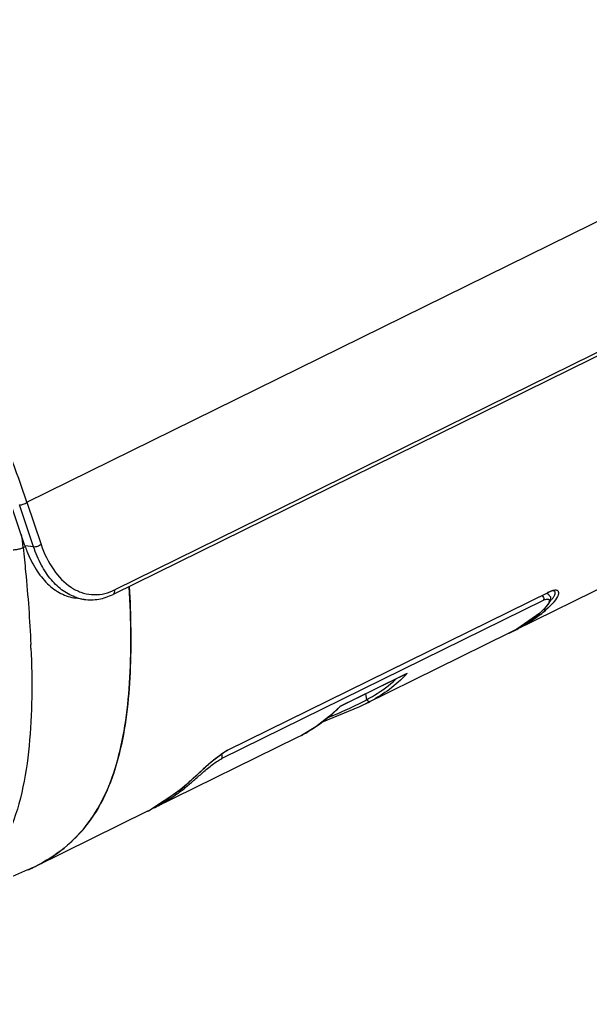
# Model space of a CAD drawing. Header units: metres. Extents: x 420822 to 421453, y 1458172 to 1458620.
# Drawn here: x 420944.193 to 420944.552, y 1458432.615 to 1458433.225 of the extents above; entities that cross this region are included whole.
import ezdxf

# ---------------------------------------------------------------- set-up
doc = ezdxf.new("R2010")
doc.units = ezdxf.units.M
doc.header["$MEASUREMENT"] = 0
for name, color, linetype in [('ASSEM_MEMBER_1', 7, 'CONTINUOUS'), ('BUILDING', 230, 'CONTINUOUS'), ('Standard', 7, 'CONTINUOUS')]:
    doc.layers.add(name, color=color, linetype=linetype)

# ---------------------------------------------------------------- blocks, each defined once
blk = doc.blocks.new('CCTV')
at = {"layer": 'ASSEM_MEMBER_1', "color": 7, "linetype": 'Continuous'}
for p, q in [((-3.3218, 13.8054), (-0.8582, 15.0179)), ((-0.9781, 14.6205), (-3.105, 13.5737)), ((-0.9733, 14.6323), (-3.1004, 13.5853)), ((-1.175, 13.936), (-2.0944, 13.4835)), ((-3.3265, 13.696), (-3.3628, 13.8037)), ((-3.3047, 13.6929), (-3.3405, 13.799)), ((-3.3218, 13.8054), (-3.286, 13.6995)), ((-3.3311, 13.6914), (-3.3255, 13.694)), ((-3.3047, 13.6929), (-3.3264, 13.696)), ((-3.1778, 13.5612), (-3.1991, 13.5642)), ((-2.0101, 13.5786), (-2.8179, 13.181)), ((-2.816, 13.1826), (-2.0082, 13.5802)), ((-2.0148, 13.5763), (-2.0121, 13.5755)), ((-2.01, 13.5786), (-2.0101, 13.5786)), ((-2.0051, 13.5808), (-2.01, 13.5786)), ((-1.9975, 13.5824), (-1.9978, 13.5824)), ((-3.1778, 13.5612), (-3.1783, 13.5613)), ((-2.0237, 13.5587), (-2.8315, 13.1611)), ((-2.0334, 13.5259), (-2.0326, 13.5264)), ((-2.0326, 13.5264), (-2.0326, 13.5265)), ((-2.1097, 13.4759), (-2.4703, 13.2985)), ((-2.1097, 13.4759), (-2.1091, 13.4763)), ((-2.1097, 13.4759), (-2.1091, 13.4763)), ((-2.0944, 13.4835), (-2.0963, 13.4826)), ((-2.5343, 13.2924), (-2.3651, 13.3756)), ((-2.3678, 13.374), (-2.5343, 13.292)), ((-2.3678, 13.374), (-2.3651, 13.3756)), ((-2.4675, 13.3091), (-2.4695, 13.324)), ((-2.4702, 13.2985), (-2.4597, 13.3039)), ((-2.4597, 13.3039), (-2.4586, 13.3044)), ((-2.5345, 13.2922), (-2.5343, 13.2924)), ((-2.5345, 13.2922), (-2.5343, 13.2924)), ((-2.5343, 13.292), (-2.5343, 13.2924)), ((-2.6426, 13.2137), (-3.0032, 13.0362)), ((-2.6316, 13.2193), (-2.6426, 13.2137)), ((-2.8179, 13.181), (-2.8253, 13.1769)), ((-2.8179, 13.181), (-2.8179, 13.181)), ((-3.0161, 13.0299), (-2.9368, 13.0818)), ((-2.9368, 13.0818), (-2.9362, 13.0823)), ((-2.9368, 13.0818), (-2.9361, 13.0823)), ((-2.9368, 13.0818), (-2.936, 13.0822)), ((-2.9206, 13.0956), (-2.936, 13.0822)), ((-2.936, 13.0822), (-2.936, 13.0822)), ((-3.0185, 13.0287), (-3.3004, 12.8899)), ((-3.0185, 13.0287), (-3.0161, 13.0299)), ((-3.0009, 13.0374), (-3.0065, 13.0352)), ((-3.3201, 12.8808), (-3.5638, 12.7754))]:
    blk.add_line(p, q, dxfattribs=at)
for points in [[(-2.0121, 13.5755), (-2.0055, 13.5674), (-2.0064, 13.5579), (-2.0118, 13.5482), (-2.0212, 13.5372), (-2.0326, 13.5264)], [(-1.9978, 13.5824), (-1.9983, 13.5824), (-2.0051, 13.5808)], [(-2.0326, 13.5264), (-2.0897, 13.4865), (-2.1098, 13.476)], [(-2.4596, 13.3039), (-2.4856, 13.2913), (-2.5385, 13.2688), (-2.5809, 13.2519)], [(-2.5343, 13.292), (-2.5607, 13.2672), (-2.5951, 13.2411), (-2.6316, 13.2193)], [(-2.8253, 13.1769), (-2.8585, 13.152), (-2.8783, 13.1344), (-2.9206, 13.0956)], [(-2.936, 13.0822), (-2.9865, 13.0462), (-3.0161, 13.0299)]]:
    blk.add_lwpolyline(points, dxfattribs=at)
for centre, radius, start, end in [((-8.5152, 13.1289), 5.2145, 6.1931, 6.5592), ((-3.0296, 13.7961), 0.3133, 198.6305, 201.2362), ((-3.162, 13.672), 0.1119, 251.8862, 257.4825), ((-3.1626, 13.6694), 0.1092, 257.4989, 261.7384), ((-3.1575, 13.7016), 0.1295, 293.3256, 296.1745), ((-2.1679, 13.682), 0.2061, 310.7437, 311.0394), ((-2.2331, 13.7827), 0.3292, 307.9786, 311.0401), ((-2.2759, 13.8518), 0.4106, 295.9304, 296.2259), ((-2.2726, 13.8451), 0.4031, 296.2225, 297.6376), ((-2.2739, 13.8478), 0.4061, 296.2251, 296.9353), ((-2.2718, 13.8436), 0.4014, 296.9359, 297.3282), ((-6.1176, 13.3254), 2.8085, 2.3144, 2.4967), ((-2.6096, 13.602), 0.3332, 316.6698, 317.194), ((-2.6345, 13.5989), 0.3345, 298.7493, 299.9577), ((-2.7986, 13.5445), 0.3653, 310.275, 316.3111), ((-2.8005, 13.5467), 0.3681, 307.594, 310.2758), ((-2.7878, 13.1222), 0.0667, 116.5698, 118.8757), ((-2.7952, 13.1369), 0.0503, 114.5216, 116.5506), ((-3.1612, 13.3729), 0.3714, 307.7146, 309.9572), ((-3.19, 13.4167), 0.4238, 297.902, 300.2476), ((-3.2148, 13.427), 0.4441, 296.2255, 296.7887), ((-3.1967, 13.4292), 0.4381, 296.5605, 297.907), ((-3.4974, 13.2907), 0.4466, 293.3934, 295.4702), ((-3.4972, 13.2904), 0.4462, 293.4161, 295.4699), ((-3.491, 13.2772), 0.4316, 295.4782, 296.2037), ((-3.4909, 13.277), 0.4314, 295.4777, 296.2042), ((-3.4876, 13.2702), 0.4238, 296.2039, 297.049)]:
    blk.add_arc(centre, radius, start, end, dxfattribs=at)
for points, knots in [([(-3.3218, 13.8054), (-3.3485, 13.885), (-3.4084, 14.0459), (-3.5059, 14.2403), (-3.6055, 14.3889), (-3.6931, 14.4945), (-3.7916, 14.5895), (-3.8986, 14.6709), (-4.0103, 14.7379), (-4.124, 14.7918), (-4.2377, 14.8345), (-4.3864, 14.8799), (-4.5706, 14.9212), (-4.7183, 14.9448), (-4.7912, 14.955)], [0, 0, 0, 0, 0.125757, 0.256877, 0.324694, 0.393423, 0.462025, 0.52925, 0.594283, 0.656951, 0.717429, 0.776099, 0.889703, 1, 1, 1, 1]), ([(-3.3405, 13.799), (-3.3372, 13.7987), (-3.3305, 13.8), (-3.3243, 13.8031), (-3.3218, 13.8054)], [0, 0, 0, 0, 0.487856, 1, 1, 1, 1]), ([(-3.3694, 13.6864), (-3.3664, 13.6859), (-3.3597, 13.6856), (-3.3495, 13.6864), (-3.3397, 13.6882), (-3.3336, 13.6902), (-3.3311, 13.6914)], [0, 0, 0, 0, 0.232352, 0.513393, 0.78685, 1, 1, 1, 1]), ([(-3.3311, 13.6914), (-3.3289, 13.671), (-3.3206, 13.59), (-3.3144, 13.5087), (-3.3118, 13.4478)], [0, 0, 0, 0, 0.251246, 1, 1, 1, 1]), ([(-3.286, 13.6993), (-3.2884, 13.697), (-3.2946, 13.694), (-3.3013, 13.6926), (-3.3047, 13.6929)], [0, 0, 0, 0, 0.498312, 1, 1, 1, 1]), ([(-3.1968, 13.5656), (-3.2087, 13.5695), (-3.2322, 13.5817), (-3.2622, 13.6103), (-3.2872, 13.6482), (-3.2995, 13.6773), (-3.3047, 13.6929)], [0, 0, 0, 0, 0.216605, 0.452886, 0.713965, 1, 1, 1, 1]), ([(-3.286, 13.6995), (-3.2784, 13.6768), (-3.2594, 13.636), (-3.2214, 13.5959), (-3.1865, 13.5783), (-3.1597, 13.5723), (-3.1323, 13.5736), (-3.1147, 13.579), (-3.1062, 13.5826)], [0, 0, 0, 0, 0.295756, 0.549788, 0.664684, 0.775154, 0.885505, 1, 1, 1, 1]), ([(-3.3216, 13.6826), (-3.3154, 13.6667), (-3.3011, 13.6372), (-3.2722, 13.6003), (-3.2379, 13.5746), (-3.2119, 13.566), (-3.1991, 13.5642)], [0, 0, 0, 0, 0.288076, 0.548119, 0.782562, 1, 1, 1, 1]), ([(-3.0644, 13.5937), (-3.0624, 13.5574), (-3.0597, 13.4852), (-3.061, 13.3778), (-3.0693, 13.273), (-3.0872, 13.1727), (-3.1175, 13.0797), (-3.1634, 12.9984), (-3.2252, 12.9335), (-3.2748, 12.9025), (-3.3004, 12.8899)], [0, 0, 0, 0, 0.138573, 0.275173, 0.408893, 0.538456, 0.662355, 0.779581, 0.891162, 1, 1, 1, 1]), ([(-3.2948, 12.8927), (-3.2713, 12.9047), (-3.2263, 12.9334), (-3.1695, 12.9914), (-3.1253, 13.0636), (-3.0936, 13.1488), (-3.073, 13.2458), (-3.062, 13.3533), (-3.0593, 13.4701), (-3.062, 13.5509), (-3.0643, 13.5926)], [0, 0, 0, 0, 0.101546, 0.203079, 0.309401, 0.424609, 0.551082, 0.689543, 0.839572, 1, 1, 1, 1]), ([(-3.1778, 13.5612), (-3.1657, 13.5595), (-3.1403, 13.56), (-3.1164, 13.5681), (-3.105, 13.5737)], [0, 0, 0, 0, 0.491795, 1, 1, 1, 1]), ([(-3.105, 13.5737), (-3.1032, 13.5746), (-3.1002, 13.5784), (-3.1, 13.583), (-3.1003, 13.5854)], [0, 0, 0, 0, 0.457419, 1, 1, 1, 1]), ([(-2.0262, 13.571), (-2.0247, 13.5697), (-2.0221, 13.5659), (-2.0222, 13.5606), (-2.0237, 13.5587)], [0, 0, 0, 0, 0.448826, 1, 1, 1, 1]), ([(-1.9955, 13.5847), (-1.9943, 13.5848), (-1.9921, 13.585), (-1.9891, 13.5845), (-1.9869, 13.5831), (-1.985, 13.5801), (-1.9852, 13.5748), (-1.9892, 13.5647), (-1.9998, 13.5504), (-2.0106, 13.54), (-2.0169, 13.5345)], [0, 0, 0, 0, 0.052684, 0.094797, 0.129895, 0.163409, 0.242223, 0.348244, 0.635525, 1, 1, 1, 1]), ([(-1.9977, 13.5824), (-1.9994, 13.5826), (-2.0035, 13.5821), (-2.0073, 13.5807), (-2.0095, 13.5797)], [0, 0, 0, 0, 0.4118, 1, 1, 1, 1]), ([(-2.0082, 13.5802), (-2.0078, 13.5805), (-2.006, 13.5813), (-2.0043, 13.5821), (-2.0029, 13.5826)], [0, 0, 0, 0, 0.264786, 1, 1, 1, 1]), ([(-2.004, 13.5588), (-2.0035, 13.5595), (-2.0013, 13.5619), (-1.9993, 13.5645), (-1.998, 13.5665)], [0, 0, 0, 0, 0.267617, 1, 1, 1, 1]), ([(-2.0029, 13.5826), (-2.0023, 13.5829), (-1.9998, 13.5837), (-1.9974, 13.5844), (-1.9955, 13.5847)], [0, 0, 0, 0, 0.279469, 1, 1, 1, 1]), ([(-1.998, 13.5665), (-1.9966, 13.5685), (-1.9945, 13.5721), (-1.9933, 13.5762), (-1.9933, 13.578)], [0, 0, 0, 0, 0.578207, 1, 1, 1, 1]), ([(-1.9933, 13.578), (-1.9934, 13.5791), (-1.9941, 13.5814), (-1.9964, 13.5823), (-1.9975, 13.5824)], [0, 0, 0, 0, 0.479813, 1, 1, 1, 1]), ([(-2.0237, 13.5587), (-2.0211, 13.56), (-2.0174, 13.5616), (-2.0127, 13.5622), (-2.0103, 13.5619), (-2.0087, 13.5606), (-2.0082, 13.5587), (-2.0084, 13.5564), (-2.0093, 13.5539), (-2.0107, 13.551), (-2.0134, 13.5467), (-2.018, 13.5409), (-2.0247, 13.5337), (-2.0299, 13.529), (-2.0326, 13.5266)], [0, 0, 0, 0, 0.151879, 0.202876, 0.240199, 0.26994, 0.300496, 0.337638, 0.383278, 0.437413, 0.499523, 0.644463, 0.812818, 1, 1, 1, 1]), ([(-2.1091, 13.4763), (-2.1023, 13.4796), (-2.0757, 13.4937), (-2.0506, 13.5111), (-2.0335, 13.5259)], [0, 0, 0, 0, 0.249792, 1, 1, 1, 1]), ([(-2.0169, 13.5345), (-2.0174, 13.5343), (-2.0194, 13.5337), (-2.0217, 13.5344), (-2.0232, 13.5353)], [0, 0, 0, 0, 0.211325, 1, 1, 1, 1]), ([(-3.3114, 13.4388), (-3.3097, 13.3975), (-3.3082, 13.3153), (-3.314, 13.1936), (-3.3315, 13.0763), (-3.3547, 13.0016), (-3.3703, 12.967)], [0, 0, 0, 0, 0.259217, 0.514188, 0.762361, 1, 1, 1, 1]), ([(-2.3672, 13.3734), (-2.3804, 13.3594), (-2.4092, 13.3338), (-2.4418, 13.3134), (-2.4586, 13.3044)], [0, 0, 0, 0, 0.503087, 1, 1, 1, 1]), ([(-2.4675, 13.3091), (-2.4609, 13.3126), (-2.4349, 13.3274), (-2.4107, 13.3454), (-2.3941, 13.3605)], [0, 0, 0, 0, 0.249365, 1, 1, 1, 1]), ([(-2.5646, 13.2642), (-2.5482, 13.271), (-2.5174, 13.2838), (-2.4873, 13.2982), (-2.4736, 13.3056)], [0, 0, 0, 0, 0.534091, 1, 1, 1, 1]), ([(-2.4632, 13.3047), (-2.4646, 13.3054), (-2.4662, 13.3069), (-2.4673, 13.3086), (-2.4675, 13.3091)], [0, 0, 0, 0, 0.752851, 1, 1, 1, 1]), ([(-2.4586, 13.3044), (-2.4593, 13.3041), (-2.4609, 13.3038), (-2.4624, 13.3043), (-2.4632, 13.3047)], [0, 0, 0, 0, 0.451222, 1, 1, 1, 1]), ([(-2.6317, 13.2193), (-2.6268, 13.2218), (-2.6075, 13.2326), (-2.589, 13.2449), (-2.5759, 13.255)], [0, 0, 0, 0, 0.248958, 1, 1, 1, 1]), ([(-2.8331, 13.1723), (-2.832, 13.1731), (-2.8277, 13.176), (-2.8233, 13.1788), (-2.82, 13.1806)], [0, 0, 0, 0, 0.265971, 1, 1, 1, 1]), ([(-2.9227, 13.0882), (-2.9159, 13.0939), (-2.9016, 13.1063), (-2.8794, 13.1259), (-2.8596, 13.1426), (-2.8433, 13.1544), (-2.8353, 13.1592), (-2.8315, 13.1611)], [0, 0, 0, 0, 0.227448, 0.485666, 0.761085, 0.890865, 1, 1, 1, 1]), ([(-2.8847, 13.1288), (-2.8825, 13.1308), (-2.8736, 13.139), (-2.8645, 13.1471), (-2.8576, 13.1531)], [0, 0, 0, 0, 0.246327, 1, 1, 1, 1]), ([(-2.8576, 13.1531), (-2.8555, 13.1548), (-2.8476, 13.1615), (-2.8394, 13.1678), (-2.8331, 13.1723)], [0, 0, 0, 0, 0.25925, 1, 1, 1, 1]), ([(-2.8315, 13.1611), (-2.8303, 13.1627), (-2.8298, 13.1669), (-2.8314, 13.1703), (-2.8324, 13.1716)], [0, 0, 0, 0, 0.541935, 1, 1, 1, 1]), ([(-2.9362, 13.0823), (-2.9278, 13.0892), (-2.9107, 13.1047), (-2.8937, 13.1205), (-2.8847, 13.1288)], [0, 0, 0, 0, 0.46966, 1, 1, 1, 1]), ([(-2.934, 13.0791), (-2.9374, 13.0765), (-2.9511, 13.0663), (-2.9655, 13.057), (-2.9765, 13.0505)], [0, 0, 0, 0, 0.251219, 1, 1, 1, 1]), ([(-2.9227, 13.0882), (-2.923, 13.0881), (-2.9249, 13.0875), (-2.9269, 13.0881), (-2.9282, 13.0889)], [0, 0, 0, 0, 0.203319, 1, 1, 1, 1])]:
    blk.add_open_spline(points, degree=3, knots=knots, dxfattribs=at)
for points in [[(-2.0101, 13.5786), (-2.011, 13.5782), (-2.012, 13.578), (-2.0129, 13.5782)], [(-2.0082, 13.5802), (-2.0087, 13.5796), (-2.0093, 13.579), (-2.01, 13.5786)], [(-2.0305, 13.5233), (-2.0483, 13.5094), (-2.0675, 13.4973), (-2.0875, 13.487)], [(-2.8207, 13.1806), (-2.8198, 13.1805), (-2.8188, 13.1806), (-2.8179, 13.181)], [(-2.8179, 13.181), (-2.8172, 13.1814), (-2.8165, 13.182), (-2.816, 13.1826)]]:
    blk.add_open_spline(points, degree=3, dxfattribs=at)

msp = doc.modelspace()

# ---------------------------------------------------------------- hatches: boundary and pattern name
at = {"layer": 'BUILDING'}
h = msp.add_hatch(color=172, dxfattribs=at)
h.dxf.hatch_style = 1
h.set_gradient(color1=(0, 0, 204), color2=(255, 255, 0), name='CYLINDER')
h.paths.add_polyline_path([(420978.518, 1458475.843), (420976.961, 1458449.19), (420945.312, 1458450.837), (420942.85, 1458452.851), (420942.935, 1458454.287), (420917.336, 1458455.499), (420918.52, 1458478.917), (420952.308, 1458477.074), (420953.236, 1458477.708), (420953.375, 1458479.675), (420962.027, 1458480.342), (420966.848, 1458480.022), (420966.897, 1458476.549)])
h.paths.add_polyline_path([(421075.349, 1458478.061), (421077.671, 1458478.029), (421077.64, 1458475.772), (421075.347, 1458475.713)])
h.paths.add_polyline_path([(421138.169, 1458479.125), (421137.834, 1458474.226), (421147.812, 1458473.676), (421148.111, 1458478.591)])
h.paths.add_polyline_path([(421054.387, 1458432.55), (421057.471, 1458432.328), (421057.328, 1458429.249), (421054.207, 1458429.338)])
h.paths.add_polyline_path([(421030.689, 1458413.843), (421036.759, 1458413.164), (421036.429, 1458410.672), (421030.419, 1458411.454)])
h.paths.add_polyline_path([(421018.386, 1458408.231), (421019.656, 1458407.662), (421018.379, 1458404.095), (421017.073, 1458404.61)])
h.paths.add_polyline_path([(420924.109, 1458397.421), (420923.894, 1458394.317), (420933.901, 1458393.725), (420934.037, 1458396.829)], flags=17)
h.paths.add_polyline_path([(420917.51, 1458397.875), (420922.613, 1458397.523), (420922.338, 1458394.494), (420917.349, 1458394.807)], flags=17)
h.paths.add_polyline_path([(420921.819, 1458386.514), (420924.26, 1458386.239), (420924.011, 1458384.016), (420921.554, 1458384.261)])
h.paths.add_polyline_path([(420916.96, 1458386.207), (420919.083, 1458386.02), (420918.942, 1458384.468), (420916.809, 1458384.686)])
h.paths.add_polyline_path([(420912.6, 1458357.489), (420917.842, 1458357.07), (420917.558, 1458354.36), (420920.171, 1458354.333), (420921.08, 1458363.463), (420922.026, 1458375.5), (420919.477, 1458375.802), (420914.279, 1458376.169)])
h.paths.add_polyline_path([(420908.824, 1458375.299), (420912.138, 1458374.936), (420911.82, 1458371.572), (420908.515, 1458371.884)])
h.paths.add_polyline_path([(420942.665, 1458364.516), (420942.184, 1458360.738), (420958.977, 1458358.7), (420958.317, 1458353.706), (420971.091, 1458352.147), (420972.13, 1458360.978)])
h.paths.add_polyline_path([(420990.243, 1458343.259), (420996.501, 1458343.075), (420996.297, 1458336.867), (420990.038, 1458336.997)])
h.paths.add_polyline_path([(421006.439, 1458362.706), (421012.579, 1458362.031), (421011.219, 1458343.772), (421008.07405, 1458344.11774), (421007.832, 1458340.868), (421004.882, 1458341.307)])
edge = h.paths.add_edge_path()
edge.add_line((420946.328, 1458424.099), (420946.137, 1458420.471))
edge.add_line((420942.694, 1458424.202), (420946.328, 1458424.099))
edge.add_line((420942.503, 1458420.574), (420946.137, 1458420.471))
edge.add_line((420942.694, 1458424.202), (420942.503, 1458420.574))
edge.add_line((420916.96, 1458386.207), (420921.73344, 1458385.78654))
edge.add_line((420918.942, 1458384.468), (420921.554, 1458384.261))

# ---------------------------------------------------------------- block references
at = {"layer": 'Standard', "xscale": 0.25, "yscale": 0.25, "zscale": 0.25}
msp.add_blockref('CCTV', (420945.02807, 1458429.47028, 7.659), dxfattribs=at)

doc.saveas('drawing.dxf')
